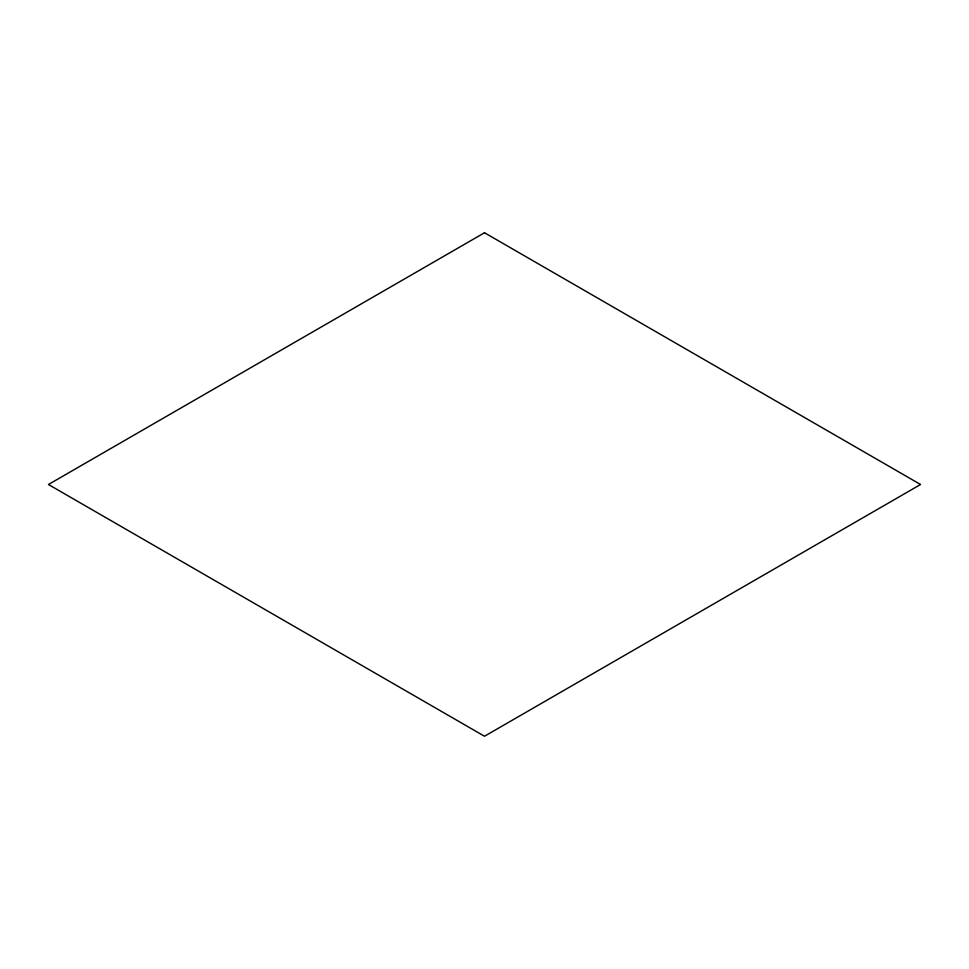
<?xml version="1.0" encoding="UTF-8"?>
<svg xmlns="http://www.w3.org/2000/svg" width="969" height="969" viewBox="0 0 969 969"><rect width="100%" height="100%" fill="white"/><g stroke="black" fill="none" stroke-linecap="round" stroke-linejoin="round"><path stroke-width="1.45" d="M484.5 232.754L48.45 484.5L484.5 736.246L920.55 484.5L484.5 232.754"/></g></svg>
